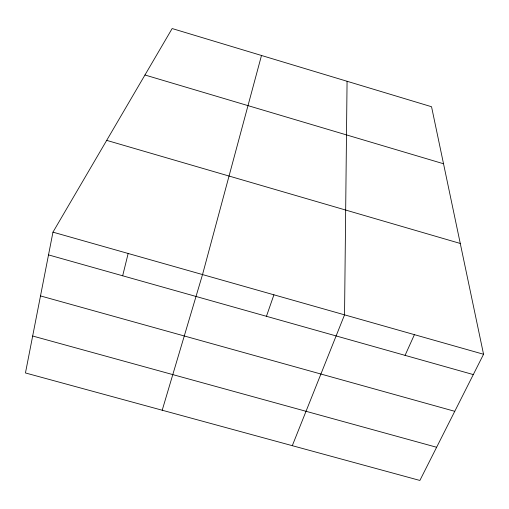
<?xml version="1.0" encoding="UTF-8"?>
<svg xmlns="http://www.w3.org/2000/svg" width="509" height="509" viewBox="0 0 509 509"><rect width="100%" height="100%" fill="white"/><g stroke="black" fill="none" stroke-linecap="round" stroke-linejoin="round"><path stroke-width="0.76" d="M347.068 81.275L344.542 314.842L292.3 445.68M52.961 232.155L25.45 372.957L419.88 480.451L483.55 354.258L431.543 106.731L172.15 28.549L52.961 232.155L483.55 354.258M122.675 275.789L128.16 253.482M261.492 55.481L202.525 274.567L162.206 410.229M266.442 316.299L273.918 294.813M405.069 355.358L414.415 334.655M32.671 336.01L436.627 447.265M40.504 295.92L454.76 411.317M48.514 254.894L473.294 374.586M106.693 140.369L460.27 243.461M144.963 74.995L443.524 163.758"/></g></svg>
